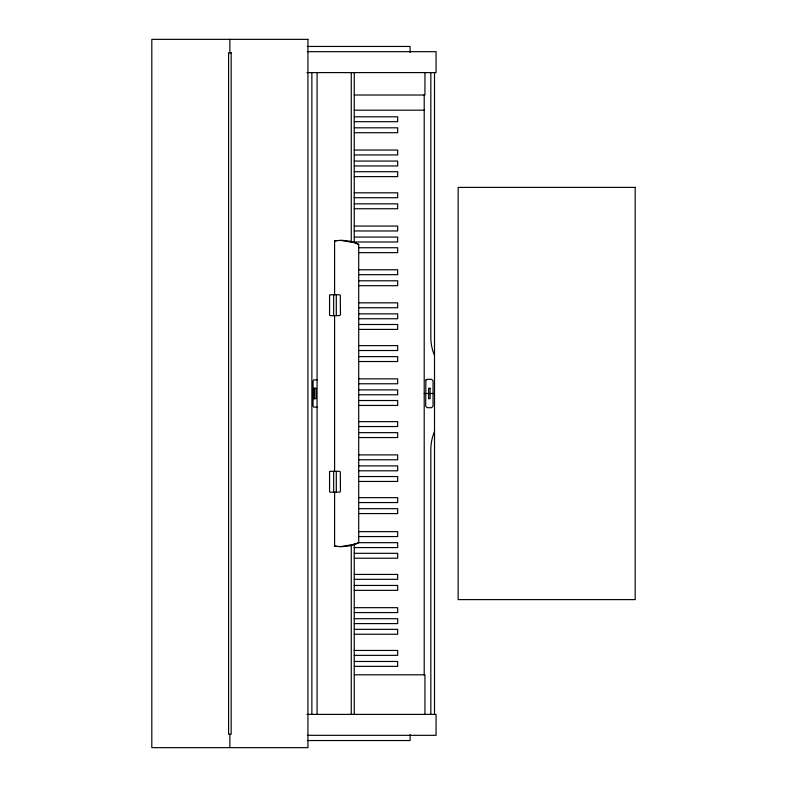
<?xml version="1.0" encoding="UTF-8"?>
<svg xmlns="http://www.w3.org/2000/svg" width="787" height="787" viewBox="0 0 787 787"><rect width="100%" height="100%" fill="white"/><g stroke="black" fill="none" stroke-linecap="round" stroke-linejoin="round"><path stroke-width="1.18" d="M334.593 294.761L334.593 240.97C342.434 239.573 351.848 240.674 358.705 244.423L358.705 542.577C351.848 546.326 342.434 547.427 334.593 546.03L334.593 492.239M334.593 240.97L336.856 240.586M340.407 546.67L354.711 544.25L358.705 542.577M307.353 46.453L410.096 46.453L410.096 52.483M307.412 51.676L436.067 51.676L436.067 72.601L306.979 72.601M354.248 95.011L424.941 95.011L424.941 72.601M354.248 110.18L424.203 110.18M354.248 116.801L397.671 116.801L397.671 121.7L354.248 121.7M354.248 127.819L397.671 127.819L397.671 132.718L354.248 132.718M354.248 150.042L397.671 150.042L397.671 154.941L354.248 154.941M354.248 161.069L397.671 161.069L397.671 165.968L354.248 165.968M354.248 171.714L397.671 171.714L397.671 176.613L354.248 176.613M354.248 192.815L397.671 192.815L397.671 197.724L354.248 197.724M354.248 203.843L397.671 203.843L397.671 208.742L354.248 208.742M354.248 226.066L397.671 226.066L397.671 230.965L354.248 230.965M354.248 237.084L397.671 237.084L397.671 241.993L354.248 241.993M358.705 244.423L354.711 242.75L340.407 240.33M359.069 247.738L397.671 247.738L397.671 252.637L359.069 252.637M359.069 269.774L397.671 269.774L397.671 274.673L359.069 274.673M359.069 280.792L397.671 280.792L397.671 285.701L359.069 285.701M359.069 302.838L397.671 302.838L397.671 307.737L359.069 307.737M359.069 313.856L397.671 313.856L397.671 318.755L359.069 318.755M359.069 324.5L397.671 324.5L397.671 329.409L359.069 329.409M359.069 345.611L397.671 345.611L397.671 350.51L359.069 350.51M359.069 356.629L397.671 356.629L397.671 361.528L359.069 361.528M359.069 378.862L397.671 378.862L397.671 383.761L359.069 383.761M317.072 379.865L313.767 379.865L313.049 380.987L313.049 406.013L313.767 407.135L317.072 407.135M359.069 389.88L397.671 389.88L397.671 394.779L359.069 394.779M424.203 393.5L434.513 393.5M359.069 400.524L397.671 400.524L397.671 405.433L359.069 405.433M359.069 421.635L397.671 421.635L397.671 426.534L359.069 426.534M359.069 432.653L397.671 432.653L397.671 437.552L359.069 437.552M359.069 454.886L397.671 454.886L397.671 459.785L359.069 459.785M359.069 465.904L397.671 465.904L397.671 470.803L359.069 470.803M359.069 476.548L397.671 476.548L397.671 481.447L359.069 481.447M359.069 497.659L397.671 497.659L397.671 502.559L359.069 502.559M359.069 508.677L397.671 508.677L397.671 513.577L359.069 513.577M359.069 531.648L397.671 531.648L397.671 536.557L359.069 536.557M357.869 542.676L397.671 542.676L397.671 547.575L354.248 547.575M354.248 553.32L397.671 553.32L397.671 558.219L354.248 558.219M354.248 574.431L397.671 574.431L397.671 579.33L354.248 579.33M354.248 585.449L397.671 585.449L397.671 590.348L354.248 590.348M354.248 607.672L397.671 607.672L397.671 612.571L354.248 612.571M354.248 618.7L397.671 618.7L397.671 623.599L354.248 623.599M354.248 629.344L397.671 629.344L397.671 634.243L354.248 634.243M354.248 650.446L397.671 650.446L397.671 655.355L354.248 655.355M354.248 661.473L397.671 661.473L397.671 666.373L354.248 666.373M354.248 674.803L424.941 674.803L424.941 714.399M306.979 714.399L436.067 714.399L436.067 735.324L307.412 735.324M307.353 740.547L410.096 740.547L410.096 734.517M334.593 546.03L336.856 546.414M434.513 72.601L434.513 714.399M430.833 72.601L430.833 337.466A45.469 45.469 0 0 0 434.513 355.399M430.833 714.399L430.833 449.534A45.469 45.469 0 0 1 434.513 431.601M424.203 94.725L424.203 675.059M354.248 72.601L354.248 242.268M354.248 543.896L354.248 714.399M351.268 72.601L351.268 242.268M351.268 544.732L351.268 714.399M336.295 294.761L336.295 315.685M336.295 471.315L336.295 492.239M334.593 315.685L334.593 471.315M333.658 294.761L333.658 315.685M333.658 471.315L333.658 492.239M317.072 72.601L317.072 714.399M314.121 388.266L314.121 398.734M311.868 72.601L311.868 714.399M229.873 39.35L229.873 52.798M229.873 734.202L229.873 747.65M329.556 295.322L329.556 315.125L330.166 315.685L339.905 315.528L340.456 314.564L340.309 295.322L339.354 294.761L330.166 294.761L329.556 295.322M329.556 471.875L329.556 491.678L330.166 492.239L339.905 492.091L340.456 491.118L340.309 471.875L339.354 471.315L330.166 471.315L329.556 471.875M425.875 380.052L425.678 406.2L427.154 407.696L431.571 407.696L433.047 406.2L433.047 380.8L431.571 379.304L427.154 379.304L425.875 380.052M307.933 39.35L151.812 39.35L151.812 747.65L307.933 747.65L307.933 39.35M231.162 52.798L228.584 52.798L228.584 734.202L231.162 734.202L231.162 52.798M635.188 187.395L458.152 187.395L458.152 599.605L635.188 599.605L635.188 187.395M316.01 388.266L313.757 388.266L313.757 398.734L316.01 398.734L316.01 388.266M430.096 388.266L428.63 388.266L428.63 398.734L430.096 398.734L430.096 388.266"/></g></svg>
